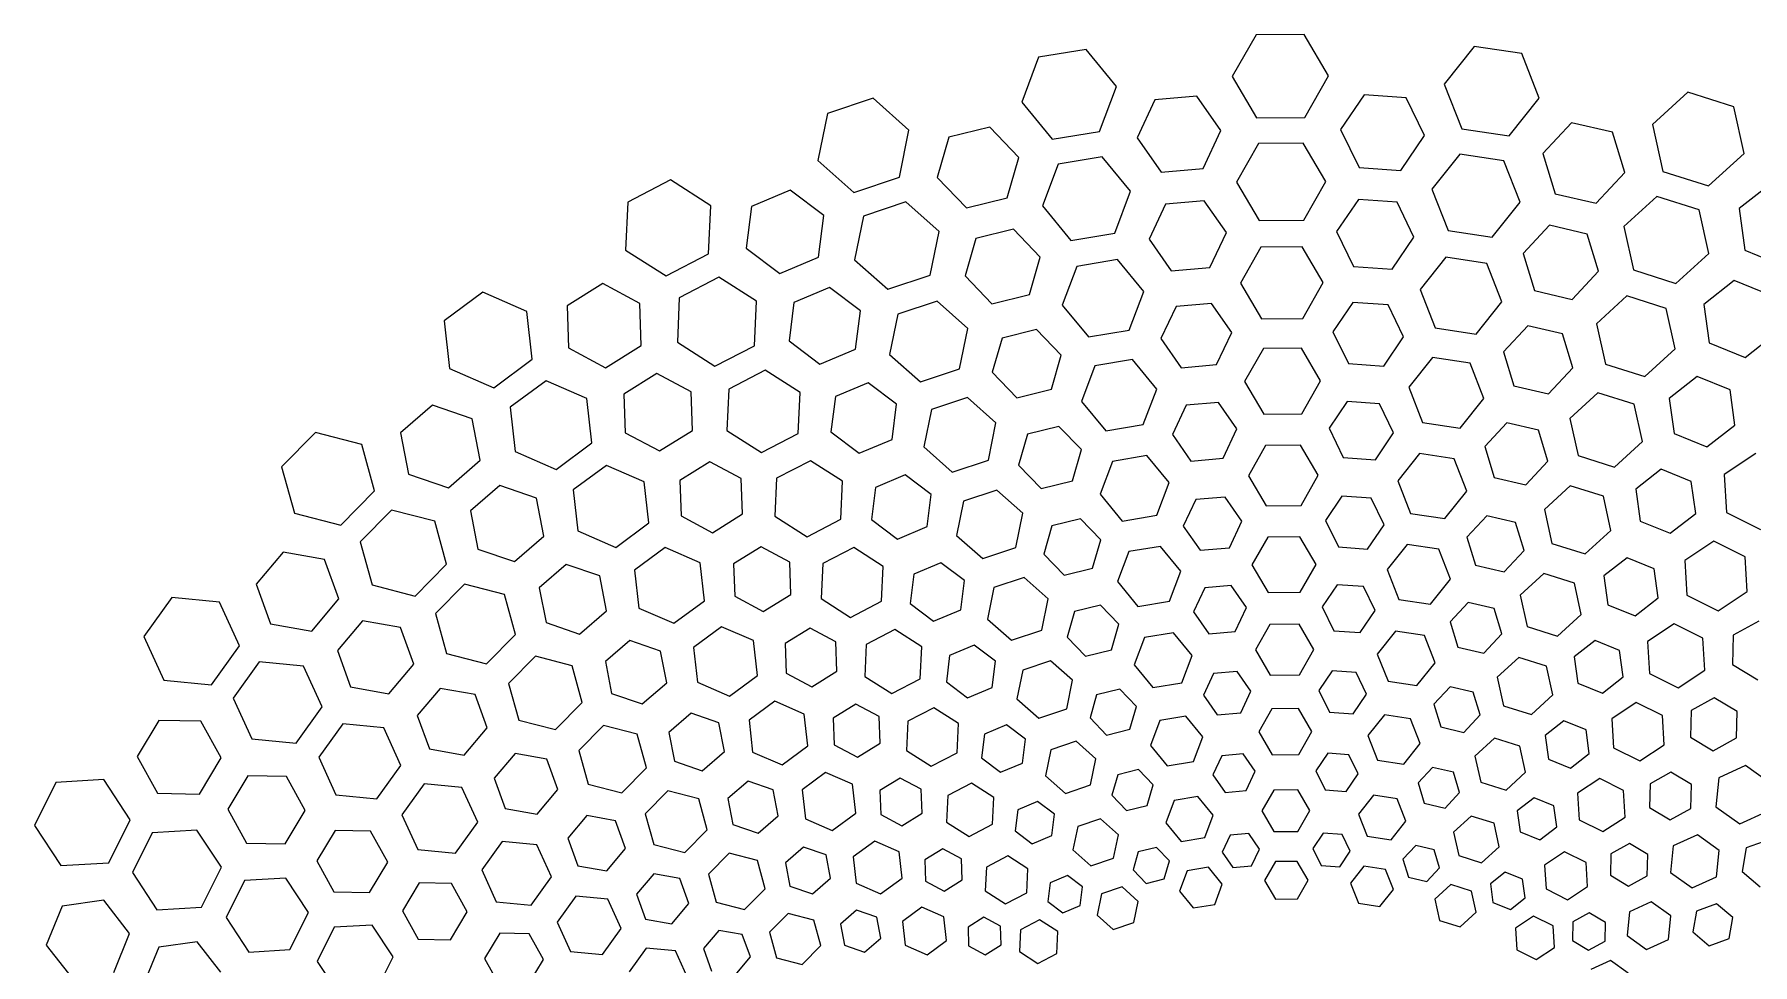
# Model space of a CAD drawing. Extents: x 6951 to 14367, y 6512 to 13929.
# Drawn here: x 7314 to 11890, y 11451 to 13929 of the extents above; entities that cross this region are included whole.
import ezdxf

# ---------------------------------------------------------------- set-up
doc = ezdxf.new("R2010")
doc.units = 0
doc.layers.get('0').update_dxf_attribs({"color": 1, "linetype": 'CONTINUOUS'})

msp = doc.modelspace()

# ---------------------------------------------------------------- linework, layer by layer
for p, q in [((10567.2, 13928.1), (10504.1, 13816.8)), ((10695.1, 13929), (10567.2, 13928.1)), ((10759.9, 13818.8), (10695.1, 13929)), ((9988.4, 13868.1), (9943.5, 13748.4)), ((10114.5, 13889), (9988.4, 13868.1)), ((10195.8, 13790.3), (10114.5, 13889)), ((11148.3, 13896.8), (11068.6, 13796.8)), ((11274.8, 13877.7), (11148.3, 13896.8)), ((11321.5, 13758.7), (11274.8, 13877.7)), ((10150.8, 13670.5), (10195.8, 13790.3)), ((10504.1, 13816.8), (10568.9, 13706.6)), ((10696.8, 13707.5), (10759.9, 13818.8)), ((11068.6, 13796.8), (11115.3, 13677.7)), ((11717.4, 13775), (11623, 13688.7)), ((11839.3, 13736.3), (11717.4, 13775)), ((9547.4, 13758.7), (9426.1, 13718.3)), ((9643.1, 13673.9), (9547.4, 13758.7)), ((9943.5, 13748.4), (10024.7, 13649.6)), ((10297.9, 13755.1), (10250.4, 13653.6)), ((10409.5, 13764.7), (10297.9, 13755.1)), ((10473.6, 13672.9), (10409.5, 13764.7)), ((10855.3, 13768.1), (10792.5, 13675.3)), ((10967, 13760.1), (10855.3, 13768.1)), ((11016, 13659.4), (10967, 13760.1)), ((11241.8, 13658.7), (11321.5, 13758.7)), ((11866.8, 13611.5), (11839.3, 13736.3)), ((9426.1, 13718.3), (9400.4, 13593)), ((9858.2, 13682.1), (9749.4, 13655.1)), ((9935.9, 13601.4), (9858.2, 13682.1)), ((10568.9, 13706.6), (10696.8, 13707.5)), ((11407.8, 13693.7), (11331.3, 13611.9)), ((11516.9, 13668.3), (11407.8, 13693.7)), ((11623, 13688.7), (11650.5, 13563.8)), ((9617.4, 13548.6), (9643.1, 13673.9)), ((9749.4, 13655.1), (9718.4, 13547.5)), ((10024.7, 13649.6), (10150.8, 13670.5)), ((10250.4, 13653.6), (10314.6, 13561.8)), ((10426.2, 13571.4), (10473.6, 13672.9)), ((10574, 13638.6), (10515.4, 13535.4)), ((10692.7, 13639.5), (10574, 13638.6)), ((10752.8, 13537.2), (10692.7, 13639.5)), ((10792.5, 13675.3), (10841.5, 13574.5)), ((10953.2, 13566.6), (11016, 13659.4)), ((11115.3, 13677.7), (11241.8, 13658.7)), ((11549.5, 13561.2), (11516.9, 13668.3)), ((9400.4, 13593), (9496.1, 13508.1)), ((9904.9, 13493.8), (9935.9, 13601.4)), ((10157.4, 13602.7), (10040.3, 13583.3)), ((10232.8, 13511), (10157.4, 13602.7)), ((11109.7, 13609.8), (11035.7, 13517)), ((11227.1, 13592.2), (11109.7, 13609.8)), ((11270.5, 13481.7), (11227.1, 13592.2)), ((11331.3, 13611.9), (11363.9, 13504.7)), ((11772.4, 13525.2), (11866.8, 13611.5)), ((9496.1, 13508.1), (9617.4, 13548.6)), ((9718.4, 13547.5), (9796.1, 13466.8)), ((10040.3, 13583.3), (9998.6, 13472.1)), ((10314.6, 13561.8), (10426.2, 13571.4)), ((10841.5, 13574.5), (10953.2, 13566.6)), ((11473, 13479.4), (11549.5, 13561.2)), ((11650.5, 13563.8), (11772.4, 13525.2)), ((9007.6, 13541.3), (8894.1, 13482.4)), ((9115.4, 13472.4), (9007.6, 13541.3)), ((9326.5, 13514.2), (9223.4, 13470.6)), ((9415.9, 13446.7), (9326.5, 13514.2)), ((10191.1, 13399.9), (10232.8, 13511)), ((10515.4, 13535.4), (10575.5, 13433)), ((10694.2, 13433.9), (10752.8, 13537.2)), ((11035.7, 13517), (11079.1, 13406.5)), ((11363.9, 13504.7), (11473, 13479.4)), ((11941.9, 13533.8), (11853.5, 13464.9)), ((8894.1, 13482.4), (8888.4, 13354.6)), ((9109.6, 13344.7), (9115.4, 13472.4)), ((9223.4, 13470.6), (9209.6, 13359.4)), ((9634.5, 13482.6), (9521.9, 13445.1)), ((9723.4, 13403.9), (9634.5, 13482.6)), ((9796.1, 13466.8), (9904.9, 13493.8)), ((9998.6, 13472.1), (10074, 13380.4)), ((10326.3, 13477.2), (10282.6, 13383.7)), ((10429.1, 13486), (10326.3, 13477.2)), ((10488.2, 13401.4), (10429.1, 13486)), ((10839.8, 13489.1), (10782, 13403.6)), ((10942.8, 13481.8), (10839.8, 13489.1)), ((10987.9, 13389), (10942.8, 13481.8)), ((11196.5, 13388.8), (11270.5, 13481.7)), ((11634.4, 13497.6), (11546.8, 13417.5)), ((11747.5, 13461.8), (11634.4, 13497.6)), ((11773.1, 13345.8), (11747.5, 13461.8)), ((11853.5, 13464.9), (11869, 13354)), ((9402.1, 13335.5), (9415.9, 13446.7)), ((9521.9, 13445.1), (9498.1, 13328.8)), ((9921.1, 13409.9), (9821, 13385)), ((9992.7, 13335.6), (9921.1, 13409.9)), ((10575.5, 13433), (10694.2, 13433.9)), ((11348.9, 13420.6), (11278.4, 13345.2)), ((11449.4, 13397.2), (11348.9, 13420.6)), ((11546.8, 13417.5), (11572.3, 13301.6)), ((9699.5, 13287.6), (9723.4, 13403.9)), ((9821, 13385), (9792.4, 13285.9)), ((10074, 13380.4), (10191.1, 13399.9)), ((10282.6, 13383.7), (10341.7, 13299.1)), ((10444.5, 13307.9), (10488.2, 13401.4)), ((10580.5, 13361.9), (10526.2, 13266.3)), ((10690.4, 13362.8), (10580.5, 13361.9)), ((10746, 13268), (10690.4, 13362.8)), ((10782, 13403.6), (10827.1, 13310.8)), ((10930.1, 13303.5), (10987.9, 13389)), ((11079.1, 13406.5), (11196.5, 13388.8)), ((11479.5, 13298.5), (11449.4, 13397.2)), ((8888.4, 13354.6), (8996.1, 13285.8)), ((8996.1, 13285.8), (9109.6, 13344.7)), ((9209.6, 13359.4), (9299, 13291.9)), ((9299, 13291.9), (9402.1, 13335.5)), ((9498.1, 13328.8), (9586.9, 13250)), ((9964.2, 13236.4), (9992.7, 13335.6)), ((10198.4, 13329), (10090, 13311)), ((10268.2, 13244.1), (10198.4, 13329)), ((11072.8, 13335.5), (11004.3, 13249.6)), ((11181.5, 13319.2), (11072.8, 13335.5)), ((11221.7, 13216.9), (11181.5, 13319.2)), ((11278.4, 13345.2), (11308.5, 13246.5)), ((11685.5, 13265.7), (11773.1, 13345.8)), ((11869, 13354), (11972.8, 13311.9)), ((9136.9, 13282.2), (9031.5, 13227.5)), ((9236.9, 13218.3), (9136.9, 13282.2)), ((9586.9, 13250), (9699.5, 13287.6)), ((9792.4, 13285.9), (9864, 13211.5)), ((10090, 13311), (10051.4, 13208.1)), ((10341.7, 13299.1), (10444.5, 13307.9)), ((10827.1, 13310.8), (10930.1, 13303.5)), ((11409, 13223.1), (11479.5, 13298.5)), ((11572.3, 13301.6), (11685.5, 13265.7)), ((11841, 13273.2), (11759.6, 13209.8)), ((11936.6, 13234.5), (11841, 13273.2)), ((8508.5, 13242.1), (8405.6, 13166.1)), ((8625.7, 13190.9), (8508.5, 13242.1)), ((8827.7, 13265.2), (8732.6, 13206)), ((8926.5, 13212.5), (8827.7, 13265.2)), ((9031.5, 13227.5), (9026.2, 13108.9)), ((9431.3, 13255.2), (9336.3, 13215)), ((9513.6, 13193), (9431.3, 13255.2)), ((9864, 13211.5), (9964.2, 13236.4)), ((10229.6, 13141.2), (10268.2, 13244.1)), ((10526.2, 13266.3), (10581.9, 13171.6)), ((10691.8, 13172.4), (10746, 13268)), ((11004.3, 13249.6), (11044.5, 13147.3)), ((11308.5, 13246.5), (11409, 13223.1)), ((11555, 13232.4), (11473.9, 13158.3)), ((11659.8, 13199.3), (11555, 13232.4)), ((8640, 13063.8), (8625.7, 13190.9)), ((8732.6, 13206), (8736.4, 13094)), ((8930.3, 13100.6), (8926.5, 13212.5)), ((9231.6, 13099.7), (9236.9, 13218.3)), ((9336.3, 13215), (9323.6, 13112.6)), ((9500.9, 13090.6), (9513.6, 13193)), ((9613.6, 13183.9), (9591.5, 13076.3)), ((9717.9, 13218.7), (9613.6, 13183.9)), ((9800.1, 13145.8), (9717.9, 13218.7)), ((10051.4, 13208.1), (10121.2, 13123.2)), ((10354.2, 13204.4), (10314.1, 13118.8)), ((10448.4, 13212.5), (10354.2, 13204.4)), ((10502.5, 13135), (10448.4, 13212.5)), ((10824.7, 13215.3), (10771.7, 13137)), ((10919, 13208.6), (10824.7, 13215.3)), ((10960.3, 13123.6), (10919, 13208.6)), ((11153.1, 13130.9), (11221.7, 13216.9)), ((11683.4, 13091.9), (11659.8, 13199.3)), ((11759.6, 13209.8), (11773.8, 13107.6)), ((8405.6, 13166.1), (8419.9, 13039)), ((9778, 13038.1), (9800.1, 13145.8)), ((9982.9, 13142.8), (9891.1, 13120)), ((10048.5, 13074.7), (9982.9, 13142.8)), ((10121.2, 13123.2), (10229.6, 13141.2)), ((10462.4, 13049.4), (10502.5, 13135)), ((10581.9, 13171.6), (10691.8, 13172.4)), ((10771.7, 13137), (10813.1, 13052)), ((11044.5, 13147.3), (11153.1, 13130.9)), ((11291.1, 13152.6), (11226.5, 13083.5)), ((11383.2, 13131.2), (11291.1, 13152.6)), ((11473.9, 13158.3), (11497.6, 13051)), ((8736.4, 13094), (8835.2, 13041.3)), ((8835.2, 13041.3), (8930.3, 13100.6)), ((9026.2, 13108.9), (9126.2, 13045)), ((9126.2, 13045), (9231.6, 13099.7)), ((9323.6, 13112.6), (9405.9, 13050.4)), ((9405.9, 13050.4), (9500.9, 13090.6)), ((9891.1, 13120), (9865, 13029.1)), ((10314.1, 13118.8), (10368.2, 13041.2)), ((10586.8, 13092.8), (10536.8, 13004.6)), ((10688.1, 13093.5), (10586.8, 13092.8)), ((10739.4, 13006.1), (10688.1, 13093.5)), ((10907.4, 13045.3), (10960.3, 13123.6)), ((11410.8, 13040.7), (11383.2, 13131.2)), ((11602.3, 13017.8), (11683.4, 13091.9)), ((11773.8, 13107.6), (11869.5, 13068.8)), ((11869.5, 13068.8), (11950.9, 13132.2)), ((8537.1, 12987.9), (8640, 13063.8)), ((9591.5, 13076.3), (9673.8, 13003.3)), ((10022.4, 12983.8), (10048.5, 13074.7)), ((10138.4, 13046.1), (10102.7, 12951.2)), ((10238.3, 13062.7), (10138.4, 13046.1)), ((10302.7, 12984.4), (10238.3, 13062.7)), ((10368.2, 13041.2), (10462.4, 13049.4)), ((10813.1, 13052), (10907.4, 13045.3)), ((11037, 13068.7), (10973.8, 12989.5)), ((11137.2, 13053.6), (11037, 13068.7)), ((11174.2, 12959.3), (11137.2, 13053.6)), ((11226.5, 13083.5), (11254.1, 12993)), ((11497.6, 13051), (11602.3, 13017.8)), ((8419.9, 13039), (8537.1, 12987.9)), ((8676.7, 13006.4), (8581.2, 12935.9)), ((8785.5, 12958.9), (8676.7, 13006.4)), ((8971.7, 13025.8), (8884.1, 12971.2)), ((9062.8, 12977.2), (8971.7, 13025.8)), ((9260.4, 13034.6), (9162.9, 12983.9)), ((9353.1, 12975.4), (9260.4, 13034.6)), ((9534.1, 13001), (9447, 12964.2)), ((9609.6, 12944), (9534.1, 13001)), ((9673.8, 13003.3), (9778, 13038.1)), ((9865, 13029.1), (9930.6, 12961)), ((10536.8, 13004.6), (10588.1, 12917.3)), ((10689.4, 12918), (10739.4, 13006.1)), ((11346.2, 12971.6), (11410.8, 13040.7)), ((11742, 13017.6), (11667.4, 12959.4)), ((11829.6, 12982), (11742, 13017.6)), ((8798.8, 12841), (8785.5, 12958.9)), ((8884.1, 12971.2), (8887.6, 12868.1)), ((9066.2, 12874.1), (9062.8, 12977.2)), ((9162.9, 12983.9), (9158, 12874.1)), ((9348.1, 12865.6), (9353.1, 12975.4)), ((9447, 12964.2), (9435.4, 12870.4)), ((9798.9, 12961.9), (9702.8, 12929.9)), ((9874.7, 12894.7), (9798.9, 12961.9)), ((9930.6, 12961), (10022.4, 12983.8)), ((10102.7, 12951.2), (10167.1, 12873)), ((10267.1, 12889.6), (10302.7, 12984.4)), ((10810.1, 12951.3), (10761.8, 12879.9)), ((10896.1, 12945.2), (10810.1, 12951.3)), ((10973.8, 12989.5), (11010.8, 12895.1)), ((11111, 12880), (11174.2, 12959.3)), ((11254.1, 12993), (11346.2, 12971.6)), ((11477.8, 12974.5), (11403, 12906.1)), ((11574.4, 12943.9), (11477.8, 12974.5)), ((11667.4, 12959.4), (11680.4, 12865.8)), ((11842.7, 12888.4), (11829.6, 12982)), ((8374, 12941.3), (8289.3, 12867.9)), ((8479.8, 12904.7), (8374, 12941.3)), ((8501.1, 12794.7), (8479.8, 12904.7)), ((8581.2, 12935.9), (8594.5, 12818)), ((9597.9, 12850.2), (9609.6, 12944)), ((9702.8, 12929.9), (9682.4, 12830.6)), ((10381, 12941.3), (10344.5, 12863.2)), ((10466.9, 12948.8), (10381, 12941.3)), ((10516.3, 12878.1), (10466.9, 12948.8)), ((10588.1, 12917.3), (10689.4, 12918)), ((10933.8, 12867.7), (10896.1, 12945.2)), ((11403, 12906.1), (11424.8, 12807.2)), ((11596.3, 12844.9), (11574.4, 12943.9)), ((8062.3, 12868.4), (7972.5, 12777.3)), ((8186.1, 12836.3), (8062.3, 12868.4)), ((8289.3, 12867.9), (8310.6, 12757.9)), ((8887.6, 12868.1), (8978.7, 12819.5)), ((8978.7, 12819.5), (9066.2, 12874.1)), ((9158, 12874.1), (9250.6, 12815)), ((9250.6, 12815), (9348.1, 12865.6)), ((9435.4, 12870.4), (9510.8, 12813.3)), ((9854.4, 12795.4), (9874.7, 12894.7)), ((9958.8, 12864.4), (9935, 12781.5)), ((10042.5, 12885.1), (9958.8, 12864.4)), ((10102.3, 12823), (10042.5, 12885.1)), ((10167.1, 12873), (10267.1, 12889.6)), ((10344.5, 12863.2), (10393.9, 12792.6)), ((10479.8, 12800), (10516.3, 12878.1)), ((10761.8, 12879.9), (10799.5, 12802.4)), ((10885.5, 12796.2), (10933.8, 12867.7)), ((11010.8, 12895.1), (11111, 12880)), ((11235.4, 12894.1), (11176.5, 12831.1)), ((11319.4, 12874.6), (11235.4, 12894.1)), ((11344.5, 12792.1), (11319.4, 12874.6)), ((11680.4, 12865.8), (11768.1, 12830.2)), ((11768.1, 12830.2), (11842.7, 12888.4)), ((8220.1, 12713), (8186.1, 12836.3)), ((8594.5, 12818), (8703.3, 12770.5)), ((8703.3, 12770.5), (8798.8, 12841)), ((9510.8, 12813.3), (9597.9, 12850.2)), ((9682.4, 12830.6), (9758.2, 12763.4)), ((10078.5, 12740.2), (10102.3, 12823)), ((10592.8, 12834.3), (10546.9, 12753.4)), ((10685.9, 12835), (10592.8, 12834.3)), ((10733, 12754.8), (10685.9, 12835)), ((11002.5, 12812.5), (10944.5, 12739.7)), ((11094.5, 12798.6), (11002.5, 12812.5)), ((11176.5, 12831.1), (11201.6, 12748.6)), ((11521.5, 12776.6), (11596.3, 12844.9)), ((11898.6, 12812.5), (11814, 12756.7)), ((7972.5, 12777.3), (8006.6, 12654.1)), ((8416.4, 12721.3), (8501.1, 12794.7)), ((8837.5, 12781.1), (8749, 12715.9)), ((8938.2, 12737.2), (8837.5, 12781.1)), ((9113, 12790.8), (9032.8, 12740.8)), ((9196.5, 12746.3), (9113, 12790.8)), ((9380.7, 12793.6), (9290.7, 12747)), ((9466, 12739.1), (9380.7, 12793.6)), ((9758.2, 12763.4), (9854.4, 12795.4)), ((9935, 12781.5), (9994.8, 12719.4)), ((10184.8, 12791.8), (10152.1, 12704.7)), ((10276.6, 12807), (10184.8, 12791.8)), ((10335.7, 12735.2), (10276.6, 12807)), ((10393.9, 12792.6), (10479.8, 12800)), ((10799.5, 12802.4), (10885.5, 12796.2)), ((11128.5, 12712), (11094.5, 12798.6)), ((11285.6, 12729.1), (11344.5, 12792.1)), ((11424.8, 12807.2), (11521.5, 12776.6)), ((11646.5, 12771), (11578.5, 12718)), ((11726.4, 12738.6), (11646.5, 12771)), ((8310.6, 12757.9), (8416.4, 12721.3)), ((8553.7, 12727.3), (8475.7, 12659.7)), ((8651.2, 12693.6), (8553.7, 12727.3)), ((8950.5, 12628), (8938.2, 12737.2)), ((9032.8, 12740.8), (9036, 12646.3)), ((9199.6, 12651.8), (9196.5, 12746.3)), ((9290.7, 12747), (9286.2, 12645.7)), ((9461.5, 12637.9), (9466, 12739.1)), ((9553.9, 12722.3), (9543.3, 12636.7)), ((9633.3, 12755.9), (9553.9, 12722.3)), ((9702.1, 12703.9), (9633.3, 12755.9)), ((9994.8, 12719.4), (10078.5, 12740.2)), ((10303, 12648.1), (10335.7, 12735.2)), ((10546.9, 12753.4), (10594.1, 12673.2)), ((10687.1, 12673.9), (10733, 12754.8)), ((10944.5, 12739.7), (10978.5, 12653.1)), ((11201.6, 12748.6), (11285.6, 12729.1)), ((11403.8, 12726.8), (11335.1, 12664)), ((11492.5, 12698.7), (11403.8, 12726.8)), ((11738.3, 12653.2), (11726.4, 12738.6)), ((11814, 12756.7), (11820, 12655.5)), ((8130.3, 12621.9), (8220.1, 12713)), ((8670.8, 12592.3), (8651.2, 12693.6)), ((8749, 12715.9), (8761.3, 12606.7)), ((9691.5, 12618.4), (9702.1, 12703.9)), ((9788.4, 12686), (9769.7, 12594.8)), ((9876.7, 12715.4), (9788.4, 12686)), ((9946.3, 12653.6), (9876.7, 12715.4)), ((10152.1, 12704.7), (10211.2, 12632.8)), ((10406.7, 12690), (10373.5, 12619.1)), ((10484.7, 12696.7), (10406.7, 12690)), ((10529.5, 12632.5), (10484.7, 12696.7)), ((10796.1, 12699), (10752.3, 12634.2)), ((10874.2, 12693.5), (10796.1, 12699)), ((10908.4, 12623.1), (10874.2, 12693.5)), ((11070.5, 12639.3), (11128.5, 12712)), ((11512.5, 12607.9), (11492.5, 12698.7)), ((11578.5, 12718), (11590.4, 12632.6)), ((8006.6, 12654.1), (8130.3, 12621.9)), ((8265.3, 12662), (8182, 12577.5)), ((8380.2, 12632.2), (8265.3, 12662)), ((8411.8, 12517.7), (8380.2, 12632.2)), ((8475.7, 12659.7), (8495.2, 12558.4)), ((9036, 12646.3), (9119.4, 12601.8)), ((9119.4, 12601.8), (9199.6, 12651.8)), ((9286.2, 12645.7), (9371.6, 12591.2)), ((9371.6, 12591.2), (9461.5, 12637.9)), ((9543.3, 12636.7), (9612.1, 12584.8)), ((9927.6, 12562.5), (9946.3, 12653.6)), ((10099.5, 12639), (10023.5, 12620.1)), ((10153.8, 12582.6), (10099.5, 12639)), ((10211.2, 12632.8), (10303, 12648.1)), ((10496.3, 12561.7), (10529.5, 12632.5)), ((10594.1, 12673.2), (10687.1, 12673.9)), ((10752.3, 12634.2), (10786.5, 12563.8)), ((10978.5, 12653.1), (11070.5, 12639.3)), ((11182.1, 12647.1), (11128.7, 12589.9)), ((11258.4, 12629.4), (11182.1, 12647.1)), ((11281.1, 12554.5), (11258.4, 12629.4)), ((11335.1, 12664), (11355.1, 12573.2)), ((11590.4, 12632.6), (11670.3, 12600.2)), ((11670.3, 12600.2), (11738.3, 12653.2)), ((11820, 12655.5), (11910.7, 12610.2)), ((8592.8, 12524.7), (8670.8, 12592.3)), ((8761.3, 12606.7), (8862.1, 12562.7)), ((8862.1, 12562.7), (8950.5, 12628)), ((9612.1, 12584.8), (9691.5, 12618.4)), ((9769.7, 12594.8), (9839.4, 12533.1)), ((10023.5, 12620.1), (10001.9, 12544.9)), ((10373.5, 12619.1), (10418.4, 12554.9)), ((10598.5, 12590.2), (10556.4, 12516)), ((10683.9, 12590.8), (10598.5, 12590.2)), ((10727.1, 12517.2), (10683.9, 12590.8)), ((10864.5, 12558.3), (10908.4, 12623.1)), ((11128.7, 12589.9), (11151.5, 12515)), ((11443.8, 12545.1), (11512.5, 12607.9)), ((7976.5, 12550.3), (7904.4, 12464.6)), ((8086.8, 12530.7), (7976.5, 12550.3)), ((8182, 12577.5), (8213.6, 12463)), ((8495.2, 12558.4), (8592.8, 12524.7)), ((8993.9, 12562), (8912.3, 12501.8)), ((9086.8, 12521.5), (8993.9, 12562)), ((9249.3, 12564.2), (9176.1, 12518.6)), ((9325.4, 12523.7), (9249.3, 12564.2)), ((9496, 12562.3), (9413.5, 12519.4)), ((9574.4, 12512.2), (9496, 12562.3)), ((9839.4, 12533.1), (9927.6, 12562.5)), ((10001.9, 12544.9), (10056.1, 12488.6)), ((10132.1, 12507.4), (10153.8, 12582.6)), ((10228.6, 12551.6), (10198.6, 12471.7)), ((10312.8, 12565.5), (10228.6, 12551.6)), ((10367, 12499.6), (10312.8, 12565.5)), ((10418.4, 12554.9), (10496.3, 12561.7)), ((10786.5, 12563.8), (10864.5, 12558.3)), ((10969.9, 12570.5), (10916.7, 12503.7)), ((11054.3, 12557.7), (10969.9, 12570.5)), ((11085.5, 12478.3), (11054.3, 12557.7)), ((11227.7, 12497.3), (11281.1, 12554.5)), ((11355.1, 12573.2), (11443.8, 12545.1)), ((11786.6, 12579.4), (11709, 12528.2)), ((11869.8, 12537.8), (11786.6, 12579.4)), ((11875.4, 12445), (11869.8, 12537.8)), ((8125, 12425.4), (8086.8, 12530.7)), ((8328.4, 12433.2), (8411.8, 12517.7)), ((8730, 12517.4), (8658.5, 12455.4)), ((8819.4, 12486.5), (8730, 12517.4)), ((8912.3, 12501.8), (8923.7, 12401.1)), ((9098.1, 12420.8), (9086.8, 12521.5)), ((9176.1, 12518.6), (9179, 12432.5)), ((9328.3, 12437.5), (9325.4, 12523.7)), ((9413.5, 12519.4), (9409.3, 12426.5)), ((9570.3, 12419.3), (9574.4, 12512.2)), ((9728.1, 12521.7), (9656, 12491.2)), ((9790.5, 12474.5), (9728.1, 12521.7)), ((10056.1, 12488.6), (10132.1, 12507.4)), ((10337, 12419.7), (10367, 12499.6)), ((10556.4, 12516), (10599.6, 12442.4)), ((10685, 12443), (10727.1, 12517.2)), ((10916.7, 12503.7), (10947.9, 12424.3)), ((11151.5, 12515), (11227.7, 12497.3)), ((11333.7, 12492.9), (11270.7, 12435.3)), ((11415.1, 12467.1), (11333.7, 12492.9)), ((11555.3, 12535.3), (11493.5, 12487.2)), ((11627.8, 12505.9), (11555.3, 12535.3)), ((11638.6, 12428.4), (11627.8, 12505.9)), ((11709, 12528.2), (11714.6, 12435.3)), ((7904.4, 12464.6), (7942.6, 12359.3)), ((8213.6, 12463), (8328.4, 12433.2)), ((8459.3, 12464.7), (8382.2, 12386.4)), ((8565.7, 12437), (8459.3, 12464.7)), ((8658.5, 12455.4), (8676.5, 12362.6)), ((8837.3, 12393.6), (8819.4, 12486.5)), ((9656, 12491.2), (9646.3, 12413.5)), ((9780.9, 12396.8), (9790.5, 12474.5)), ((9869.2, 12455.5), (9852.1, 12371.9)), ((9950.2, 12482.5), (9869.2, 12455.5)), ((10014.1, 12425.9), (9950.2, 12482.5)), ((10198.6, 12471.7), (10252.8, 12405.7)), ((10430.7, 12455), (10400.7, 12390.9)), ((10501.3, 12461.1), (10430.7, 12455)), ((10541.8, 12403), (10501.3, 12461.1)), ((10783.1, 12463.2), (10743.4, 12404.5)), ((10853.7, 12458.2), (10783.1, 12463.2)), ((10884.6, 12394.5), (10853.7, 12458.2)), ((11032.3, 12411.6), (11085.5, 12478.3)), ((11433.4, 12383.8), (11415.1, 12467.1)), ((11493.5, 12487.2), (11504.3, 12409.7)), ((7680, 12429.6), (7605.7, 12325.6)), ((7807.3, 12417.2), (7680, 12429.6)), ((7860.2, 12300.8), (7807.3, 12417.2)), ((8052.9, 12339.7), (8125, 12425.4)), ((8594.9, 12331.1), (8565.7, 12437)), ((8923.7, 12401.1), (9016.6, 12360.6)), ((9016.6, 12360.6), (9098.1, 12420.8)), ((9179, 12432.5), (9255.1, 12391.9)), ((9255.1, 12391.9), (9328.3, 12437.5)), ((9409.3, 12426.5), (9487.7, 12376.4)), ((9487.7, 12376.4), (9570.3, 12419.3)), ((9646.3, 12413.5), (9708.8, 12366.3)), ((9996.9, 12342.3), (10014.1, 12425.9)), ((10152.7, 12408.8), (10084, 12391.8)), ((10201.8, 12357.8), (10152.7, 12408.8)), ((10252.8, 12405.7), (10337, 12419.7)), ((10511.8, 12338.9), (10541.8, 12403)), ((10599.6, 12442.4), (10685, 12443)), ((10743.4, 12404.5), (10774.3, 12340.9)), ((10947.9, 12424.3), (11032.3, 12411.6)), ((11132.3, 12416.2), (11084, 12364.4)), ((11201.3, 12400.2), (11132.3, 12416.2)), ((11270.7, 12435.3), (11289.1, 12352)), ((11504.3, 12409.7), (11576.8, 12380.3)), ((11576.8, 12380.3), (11638.6, 12428.4)), ((11714.6, 12435.3), (11797.8, 12393.7)), ((11797.8, 12393.7), (11875.4, 12445)), ((7942.6, 12359.3), (8052.9, 12339.7)), ((8187.4, 12367.1), (8121, 12288.1)), ((8289.1, 12349.1), (8187.4, 12367.1)), ((8382.2, 12386.4), (8411.5, 12280.4)), ((8676.5, 12362.6), (8765.8, 12331.7)), ((8765.8, 12331.7), (8837.3, 12393.6)), ((9708.8, 12366.3), (9780.9, 12396.8)), ((9852.1, 12371.9), (9916, 12315.3)), ((10084, 12391.8), (10064.4, 12323.8)), ((10182.2, 12289.8), (10201.8, 12357.8)), ((10400.7, 12390.9), (10441.2, 12332.8)), ((10604, 12357.4), (10565.5, 12289.6)), ((10681.9, 12357.9), (10604, 12357.4)), ((10721.4, 12290.8), (10681.9, 12357.9)), ((10845, 12335.8), (10884.6, 12394.5)), ((11084, 12364.4), (11104.6, 12296.7)), ((11221.9, 12332.4), (11201.3, 12400.2)), ((11370.4, 12326.2), (11433.4, 12383.8)), ((11680.9, 12359.3), (11609.6, 12312.3)), ((11757.2, 12321.2), (11680.9, 12359.3)), ((11906.3, 12366.6), (11837.8, 12328.8)), ((7605.7, 12325.6), (7658.5, 12209.2)), ((8324.2, 12252.1), (8289.1, 12349.1)), ((8517.8, 12252.8), (8594.9, 12331.1)), ((8900.1, 12314.9), (8834.9, 12258.4)), ((8981.5, 12286.7), (8900.1, 12314.9)), ((9144, 12351.5), (9069.2, 12296.3)), ((9229.3, 12314.3), (9144, 12351.5)), ((9239.7, 12221.9), (9229.3, 12314.3)), ((9379.6, 12347.7), (9313.1, 12306.3)), ((9448.6, 12310.9), (9379.6, 12347.7)), ((9451.2, 12232.7), (9448.6, 12310.9)), ((9605.1, 12343.8), (9529.4, 12304.5)), ((9677, 12297.9), (9605.1, 12343.8)), ((9916, 12315.3), (9996.9, 12342.3)), ((10064.4, 12323.8), (10113.5, 12272.8)), ((10270.4, 12322.5), (10243, 12249.5)), ((10347.3, 12335.2), (10270.4, 12322.5)), ((10396.8, 12275), (10347.3, 12335.2)), ((10441.2, 12332.8), (10511.8, 12338.9)), ((10774.3, 12340.9), (10845, 12335.8)), ((10938.9, 12339.7), (10890.3, 12278.7)), ((11016, 12328), (10938.9, 12339.7)), ((11044.4, 12255.5), (11016, 12328)), ((11173.6, 12280.7), (11221.9, 12332.4)), ((11289.1, 12352), (11370.4, 12326.2)), ((11470, 12315.1), (11414.1, 12271.6)), ((11535.6, 12288.5), (11470, 12315.1)), ((11609.6, 12312.3), (11614.7, 12227.1)), ((11762.3, 12236), (11757.2, 12321.2)), ((11837.8, 12328.8), (11836.4, 12250.5)), ((7785.8, 12196.8), (7860.2, 12300.8)), ((8121, 12288.1), (8156.2, 12191.1)), ((8411.5, 12280.4), (8517.8, 12252.8)), ((8648.1, 12272.7), (8577, 12200.5)), ((8746.2, 12247.2), (8648.1, 12272.7)), ((8997.9, 12202), (8981.5, 12286.7)), ((9069.2, 12296.3), (9079.6, 12203.9)), ((9313.1, 12306.3), (9315.8, 12228.1)), ((9529.4, 12304.5), (9525.5, 12219.2)), ((9673.2, 12212.6), (9677, 12297.9)), ((9751.4, 12275.1), (9742.7, 12204.9)), ((9816.6, 12302.7), (9751.4, 12275.1)), ((9873.1, 12260), (9816.6, 12302.7)), ((10113.5, 12272.8), (10182.2, 12289.8)), ((10369.4, 12202.1), (10396.8, 12275)), ((10565.5, 12289.6), (10605, 12222.4)), ((10682.9, 12223), (10721.4, 12290.8)), ((10890.3, 12278.7), (10918.8, 12206.2)), ((11104.6, 12296.7), (11173.6, 12280.7)), ((11266.9, 12269.8), (11209.4, 12217.2)), ((11341.2, 12246.2), (11266.9, 12269.8)), ((11414.1, 12271.6), (11423.9, 12201.4)), ((11545.4, 12218.3), (11535.6, 12288.5)), ((7912.8, 12257.5), (7843.8, 12161)), ((8031, 12246), (7912.8, 12257.5)), ((8080.1, 12137.9), (8031, 12246)), ((8257.8, 12173.1), (8324.2, 12252.1)), ((8773.1, 12149.5), (8746.2, 12247.2)), ((8834.9, 12258.4), (8851.3, 12173.7)), ((9164.9, 12166.6), (9239.7, 12221.9)), ((9315.8, 12228.1), (9384.8, 12191.3)), ((9384.8, 12191.3), (9451.2, 12232.7)), ((9525.5, 12219.2), (9597.4, 12173.3)), ((9864.4, 12189.8), (9873.1, 12260)), ((9946.4, 12235.8), (9930.7, 12159.5)), ((10020.3, 12260.4), (9946.4, 12235.8)), ((10078.6, 12208.7), (10020.3, 12260.4)), ((10243, 12249.5), (10292.5, 12189.3)), ((10454, 12226.6), (10427.1, 12169)), ((10517.4, 12232), (10454, 12226.6)), ((10553.8, 12179.9), (10517.4, 12232)), ((10605, 12222.4), (10682.9, 12223)), ((10770.4, 12233.9), (10734.7, 12181.3)), ((10833.8, 12229.4), (10770.4, 12233.9)), ((10861.6, 12172.2), (10833.8, 12229.4)), ((10995.9, 12194.6), (11044.4, 12255.5)), ((11358, 12170.1), (11341.2, 12246.2)), ((11489.5, 12174.8), (11545.4, 12218.3)), ((11614.7, 12227.1), (11691.1, 12189)), ((11691.1, 12189), (11762.3, 12236)), ((11836.4, 12250.5), (11903.4, 12210.1)), ((7658.5, 12209.2), (7785.8, 12196.8)), ((8156.2, 12191.1), (8257.8, 12173.1)), ((8394.5, 12187.3), (8333.6, 12115)), ((8487.6, 12170.8), (8394.5, 12187.3)), ((8577, 12200.5), (8604, 12102.8)), ((8851.3, 12173.7), (8932.7, 12145.6)), ((8932.7, 12145.6), (8997.9, 12202)), ((9079.6, 12203.9), (9164.9, 12166.6)), ((9597.4, 12173.3), (9673.2, 12212.6)), ((9742.7, 12204.9), (9799.2, 12162.2)), ((9799.2, 12162.2), (9864.4, 12189.8)), ((10063, 12132.4), (10078.6, 12208.7)), ((10204.5, 12185.1), (10142.8, 12169.8)), ((10248.6, 12139.3), (10204.5, 12185.1)), ((10292.5, 12189.3), (10369.4, 12202.1)), ((10526.8, 12122.3), (10553.8, 12179.9)), ((10734.7, 12181.3), (10762.5, 12124.1)), ((10826, 12119.6), (10861.6, 12172.2)), ((10918.8, 12206.2), (10995.9, 12194.6)), ((11083.9, 12191.7), (11040.5, 12145.3)), ((11145.9, 12177.3), (11083.9, 12191.7)), ((11164.4, 12116.5), (11145.9, 12177.3)), ((11209.4, 12217.2), (11226.2, 12141.1)), ((11423.9, 12201.4), (11489.5, 12174.8)), ((7843.8, 12161), (7892.9, 12052.9)), ((8011, 12041.4), (8080.1, 12137.9)), ((8519.8, 12081.9), (8487.6, 12170.8)), ((8702, 12077.3), (8773.1, 12149.5)), ((9285.9, 12152.8), (9217.3, 12102.1)), ((9364.2, 12118.7), (9285.9, 12152.8)), ((9501.3, 12145.3), (9441.2, 12107.9)), ((9563.8, 12112), (9501.3, 12145.3)), ((9709.1, 12135.4), (9639.9, 12099.5)), ((9774.7, 12093.5), (9709.1, 12135.4)), ((9930.7, 12159.5), (9989, 12107.7)), ((9989, 12107.7), (10063, 12132.4)), ((10142.8, 12169.8), (10125.2, 12108.7)), ((10231, 12078.2), (10248.6, 12139.3)), ((10427.1, 12169), (10463.5, 12116.9)), ((10609.2, 12132.8), (10574.3, 12071.2)), ((10680, 12133.3), (10609.2, 12132.8)), ((10715.8, 12072.3), (10680, 12133.3)), ((11040.5, 12145.3), (11059, 12084.4)), ((11226.2, 12141.1), (11300.5, 12117.6)), ((11300.5, 12117.6), (11358, 12170.1)), ((11580, 12149.4), (11515, 12106.5)), ((11649.7, 12114.6), (11580, 12149.4)), ((11725.7, 12128.2), (11724.3, 12057.4)), ((11787.6, 12162.4), (11725.7, 12128.2)), ((11848.3, 12125.9), (11787.6, 12162.4)), ((11847, 12055.1), (11848.3, 12125.9)), ((7645.1, 12102), (7587.3, 12006.1)), ((7757.1, 12099.9), (7645.1, 12102)), ((7811.3, 12001.9), (7757.1, 12099.9)), ((8135.4, 12093), (8071.4, 12003.6)), ((8244.8, 12082.3), (8135.4, 12093)), ((8290.2, 11982.2), (8244.8, 12082.3)), ((8333.6, 12115), (8365.8, 12026.1)), ((8458.9, 12009.5), (8519.8, 12081.9)), ((8604, 12102.8), (8702, 12077.3)), ((8829.3, 12088.3), (8764, 12022.1)), ((8919.4, 12064.9), (8829.3, 12088.3)), ((9062.6, 12121.4), (9003.4, 12070.1)), ((9136.5, 12095.8), (9062.6, 12121.4)), ((9151.4, 12019), (9136.5, 12095.8)), ((9217.3, 12102.1), (9226.8, 12017.3)), ((9373.7, 12033.9), (9364.2, 12118.7)), ((9441.2, 12107.9), (9443.6, 12037.1)), ((9566.2, 12041.2), (9563.8, 12112)), ((9639.9, 12099.5), (9636.4, 12021.7)), ((9771.3, 12015.6), (9774.7, 12093.5)), ((9902.8, 12089.8), (9844.2, 12065.1)), ((9953.5, 12051.5), (9902.8, 12089.8)), ((10125.2, 12108.7), (10169.3, 12062.9)), ((10310.7, 12101.4), (10285.9, 12035.2)), ((10380.5, 12113), (10310.7, 12101.4)), ((10425.5, 12058.4), (10380.5, 12113)), ((10463.5, 12116.9), (10526.8, 12122.3)), ((10762.5, 12124.1), (10826, 12119.6)), ((10909, 12117), (10864.8, 12061.7)), ((10978.9, 12106.4), (10909, 12117)), ((11004.8, 12040.6), (10978.9, 12106.4)), ((11059, 12084.4), (11121, 12070.1)), ((11121, 12070.1), (11164.4, 12116.5)), ((11387, 12100.9), (11336.9, 12061.9)), ((11446, 12077.1), (11387, 12100.9)), ((11515, 12106.5), (11519.6, 12028.7)), ((11654.4, 12036.8), (11649.7, 12114.6)), ((7892.9, 12052.9), (8011, 12041.4)), ((8944.1, 11975.2), (8919.4, 12064.9)), ((9003.4, 12070.1), (9018.3, 11993.3)), ((9443.6, 12037.1), (9506.1, 12003.8)), ((9506.1, 12003.8), (9566.2, 12041.2)), ((9844.2, 12065.1), (9836.4, 12002)), ((9945.6, 11988.4), (9953.5, 12051.5)), ((10087.9, 12046.2), (10020.8, 12023.8)), ((10140.9, 11999.2), (10087.9, 12046.2)), ((10169.3, 12062.9), (10231, 12078.2)), ((10285.9, 12035.2), (10330.8, 11980.5)), ((10400.6, 11992.1), (10425.5, 12058.4)), ((10574.3, 12071.2), (10610.2, 12010.2)), ((10680.9, 12010.7), (10715.8, 12072.3)), ((10864.8, 12061.7), (10890.7, 11995.8)), ((10960.7, 11985.2), (11004.8, 12040.6)), ((11202.5, 12054.5), (11150.3, 12006.8)), ((11270, 12033.2), (11202.5, 12054.5)), ((11336.9, 12061.9), (11345.7, 11998.9)), ((11454.7, 12014.1), (11446, 12077.1)), ((11589.3, 11993.8), (11654.4, 12036.8)), ((11724.3, 12057.4), (11785, 12020.8)), ((11785, 12020.8), (11847, 12055.1)), ((7587.3, 12006.1), (7641.5, 11908)), ((7753.5, 11905.9), (7811.3, 12001.9)), ((8071.4, 12003.6), (8116.9, 11903.5)), ((8365.8, 12026.1), (8458.9, 12009.5)), ((8594.1, 12013.9), (8538.6, 11948)), ((8679, 11998.9), (8594.1, 12013.9)), ((8708.4, 11917.8), (8679, 11998.9)), ((8764, 12022.1), (8788.8, 11932.4)), ((9018.3, 11993.3), (9092.2, 11967.7)), ((9092.2, 11967.7), (9151.4, 12019)), ((9226.8, 12017.3), (9305, 11983.2)), ((9305, 11983.2), (9373.7, 12033.9)), ((9636.4, 12021.7), (9702.1, 11979.7)), ((9702.1, 11979.7), (9771.3, 12015.6)), ((9836.4, 12002), (9887.1, 11963.7)), ((10020.8, 12023.8), (10006.6, 11954.5)), ((10126.7, 11929.9), (10140.9, 11999.2)), ((10330.8, 11980.5), (10400.6, 11992.1)), ((10476.4, 12007.9), (10452.4, 11956.6)), ((10532.8, 12012.7), (10476.4, 12007.9)), ((10565.2, 11966.3), (10532.8, 12012.7)), ((10610.2, 12010.2), (10680.9, 12010.7)), ((10758.2, 12014.4), (10726.5, 11967.5)), ((10814.7, 12010.4), (10758.2, 12014.4)), ((10839.5, 11959.5), (10814.7, 12010.4)), ((10890.7, 11995.8), (10960.7, 11985.2)), ((11150.3, 12006.8), (11165.5, 11937.7)), ((11285.2, 11964.1), (11270, 12033.2)), ((11345.7, 11998.9), (11404.6, 11975)), ((11404.6, 11975), (11454.7, 12014.1)), ((11519.6, 12028.7), (11589.3, 11993.8)), ((7498.8, 11944.1), (7371.2, 11936.4)), ((7569.3, 11837.4), (7498.8, 11944.1)), ((7882.1, 11954.1), (7828.8, 11865.7)), ((7985.3, 11952.1), (7882.1, 11954.1)), ((8035.2, 11861.8), (7985.3, 11952.1)), ((8226.3, 11892.8), (8290.2, 11982.2)), ((8538.6, 11948), (8568, 11866.9)), ((8878.8, 11909), (8944.1, 11975.2)), ((9421.2, 11963.3), (9358.5, 11917)), ((9492.7, 11932.1), (9421.2, 11963.3)), ((9619.7, 11948.5), (9565.7, 11914.9)), ((9675.7, 11918.6), (9619.7, 11948.5)), ((9887.1, 11963.7), (9945.6, 11988.4)), ((10006.6, 11954.5), (10059.5, 11907.5)), ((10199, 11957.3), (10183.4, 11902.9)), ((10254, 11970.9), (10199, 11957.3)), ((10293.3, 11930.1), (10254, 11970.9)), ((10452.4, 11956.6), (10484.8, 11910.1)), ((10541.2, 11915), (10565.2, 11966.3)), ((10726.5, 11967.5), (10751.2, 11916.6)), ((10807.7, 11912.5), (10839.5, 11959.5)), ((11037.6, 11976.8), (10998.9, 11935.4)), ((11092.8, 11964), (11037.6, 11976.8)), ((11109.3, 11909.8), (11092.8, 11964)), ((11233, 11916.3), (11285.2, 11964.1)), ((11482.7, 11946.9), (11423.7, 11907.9)), ((11546, 11915.3), (11482.7, 11946.9)), ((11672.2, 11963.9), (11616.6, 11933.1)), ((11726.7, 11931.1), (11672.2, 11963.9)), ((11799.5, 11949.4), (11791.9, 11871.8)), ((11870.4, 11981.6), (11799.5, 11949.4)), ((11933.8, 11936.3), (11870.4, 11981.6)), ((7371.2, 11936.4), (7313.9, 11822.1)), ((7641.5, 11908), (7753.5, 11905.9)), ((8116.9, 11903.5), (8226.3, 11892.8)), ((8351.9, 11932.9), (8292.9, 11850.4)), ((8452.7, 11923), (8351.9, 11932.9)), ((8494.6, 11830.8), (8452.7, 11923)), ((8652.9, 11851.8), (8708.4, 11917.8)), ((8788.8, 11932.4), (8878.8, 11909)), ((9000.6, 11914.2), (8940.7, 11853.4)), ((9083.2, 11892.8), (9000.6, 11914.2)), ((9214.5, 11940.5), (9161, 11894.1)), ((9281.4, 11917.4), (9214.5, 11940.5)), ((9294.8, 11847.9), (9281.4, 11917.4)), ((9358.5, 11917), (9367.3, 11839.5)), ((9501.4, 11854.7), (9492.7, 11932.1)), ((9565.7, 11914.9), (9567.8, 11851.4)), ((9677.9, 11855.1), (9675.7, 11918.6)), ((9746.6, 11901.8), (9743.4, 11831.1)), ((9809.4, 11934.4), (9746.6, 11901.8)), ((9869, 11896.3), (9809.4, 11934.4)), ((10059.5, 11907.5), (10126.7, 11929.9)), ((10183.4, 11902.9), (10222.7, 11862.1)), ((10277.6, 11875.7), (10293.3, 11930.1)), ((10412.6, 11899.1), (10349.6, 11888.6)), ((10453.1, 11849.7), (10412.6, 11899.1)), ((10484.8, 11910.1), (10541.2, 11915)), ((10614.3, 11916.5), (10582.8, 11860.9)), ((10678.2, 11917), (10614.3, 11916.5)), ((10710.5, 11861.9), (10678.2, 11917)), ((10751.2, 11916.6), (10807.7, 11912.5)), ((10880.1, 11902.6), (10840.3, 11852.6)), ((10943.3, 11893.1), (10880.1, 11902.6)), ((10998.9, 11935.4), (11015.4, 11881.2)), ((11070.6, 11868.4), (11109.3, 11909.8)), ((11165.5, 11937.7), (11233, 11916.3)), ((11423.7, 11907.9), (11427.9, 11837.3)), ((11550.3, 11844.6), (11546, 11915.3)), ((11616.6, 11933.1), (11615.4, 11869.6)), ((11725.5, 11867.5), (11726.7, 11931.1)), ((7828.8, 11865.7), (7878.7, 11775.3)), ((7981.9, 11773.4), (8035.2, 11861.8)), ((8568, 11866.9), (8652.9, 11851.8)), ((8940.7, 11853.4), (8963.4, 11771.2)), ((9105.9, 11810.5), (9083.2, 11892.8)), ((9161, 11894.1), (9174.4, 11824.6)), ((9438.7, 11808.4), (9501.4, 11854.7)), ((9567.8, 11851.4), (9623.9, 11821.5)), ((9623.9, 11821.5), (9677.9, 11855.1)), ((9865.8, 11825.6), (9869, 11896.3)), ((9933, 11864), (9926.1, 11807.8)), ((9985.2, 11886), (9933, 11864)), ((10030.4, 11851.9), (9985.2, 11886)), ((10023.4, 11795.7), (10030.4, 11851.9)), ((10222.7, 11862.1), (10277.6, 11875.7)), ((10349.6, 11888.6), (10327.1, 11828.8)), ((10582.8, 11860.9), (10615.1, 11805.8)), ((10679, 11806.3), (10710.5, 11861.9)), ((10840.3, 11852.6), (10863.6, 11793.2)), ((10966.6, 11833.6), (10943.3, 11893.1)), ((11015.4, 11881.2), (11070.6, 11868.4)), ((11307.7, 11895.9), (11263, 11861.1)), ((11263, 11861.1), (11270.8, 11805)), ((11360.2, 11874.7), (11307.7, 11895.9)), ((11368, 11818.6), (11360.2, 11874.7)), ((11615.4, 11869.6), (11669.9, 11836.8)), ((11669.9, 11836.8), (11725.5, 11867.5)), ((11791.9, 11871.8), (11855.3, 11826.5)), ((11855.3, 11826.5), (11926.2, 11858.7)), ((7313.9, 11822.1), (7384.4, 11715.3)), ((7512.1, 11723), (7569.3, 11837.4)), ((7746.5, 11810), (7628, 11802.9)), ((7811.9, 11710.9), (7746.5, 11810)), ((8114.7, 11808.9), (8065.9, 11727.9)), ((8209.2, 11807.1), (8114.7, 11808.9)), ((8255, 11724.3), (8209.2, 11807.1)), ((8292.9, 11850.4), (8334.8, 11758.2)), ((8435.7, 11748.3), (8494.6, 11830.8)), ((8784.9, 11848.3), (8734.5, 11788.4)), ((8861.9, 11834.6), (8784.9, 11848.3)), ((8888.6, 11761), (8861.9, 11834.6)), ((9046, 11749.7), (9105.9, 11810.5)), ((9174.4, 11824.6), (9241.3, 11801.5)), ((9241.3, 11801.5), (9294.8, 11847.9)), ((9367.3, 11839.5), (9438.7, 11808.4)), ((9743.4, 11831.1), (9803, 11793)), ((9803, 11793), (9865.8, 11825.6)), ((9926.1, 11807.8), (9971.3, 11773.6)), ((10092.4, 11819.7), (10079.6, 11757.1)), ((10153, 11839.9), (10092.4, 11819.7)), ((10200.8, 11797.5), (10153, 11839.9)), ((10327.1, 11828.8), (10367.7, 11779.5)), ((10430.7, 11789.9), (10453.1, 11849.7)), ((10615.1, 11805.8), (10679, 11806.3)), ((10926.8, 11783.7), (10966.6, 11833.6)), ((11140.5, 11847.3), (11093.4, 11804.2)), ((11201.4, 11828), (11140.5, 11847.3)), ((11215.2, 11765.6), (11201.4, 11828)), ((11323.3, 11783.7), (11368, 11818.6)), ((11427.9, 11837.3), (11491.2, 11805.6)), ((11491.2, 11805.6), (11550.3, 11844.6)), ((7628, 11802.9), (7574.9, 11696.7)), ((7878.7, 11775.3), (7981.9, 11773.4)), ((8559.7, 11779.1), (8505.6, 11703.5)), ((8652.3, 11770.1), (8559.7, 11779.1)), ((8690.8, 11685.4), (8652.3, 11770.1)), ((8734.5, 11788.4), (8761.2, 11714.8)), ((8838.2, 11701.1), (8888.6, 11761)), ((8963.4, 11771.2), (9046, 11749.7)), ((9362.1, 11764.7), (9314.1, 11723)), ((9422.2, 11743.9), (9362.1, 11764.7)), ((9551.7, 11780.4), (9494.8, 11738.4)), ((9616.6, 11752.1), (9551.7, 11780.4)), ((9733, 11760.1), (9684.9, 11730.2)), ((9782.9, 11733.5), (9733, 11760.1)), ((9971.3, 11773.6), (10023.4, 11795.7)), ((10188, 11734.9), (10200.8, 11797.5)), ((10302, 11763.5), (10253.5, 11751.5)), ((10336.6, 11727.6), (10302, 11763.5)), ((10367.7, 11779.5), (10430.7, 11789.9)), ((10498, 11796.1), (10476.8, 11750.9)), ((10547.8, 11800.4), (10498, 11796.1)), ((10576.3, 11759.4), (10547.8, 11800.4)), ((10746.4, 11801.9), (10718.5, 11760.5)), ((10718.5, 11760.5), (10740.3, 11715.6)), ((10796.3, 11798.3), (10746.4, 11801.9)), ((10818.1, 11753.4), (10796.3, 11798.3)), ((10863.6, 11793.2), (10926.8, 11783.7)), ((10992.7, 11768.7), (10958.6, 11732.2)), ((11041.4, 11757.4), (10992.7, 11768.7)), ((11093.4, 11804.2), (11107.1, 11741.8)), ((11168, 11722.5), (11215.2, 11765.6)), ((11270.8, 11805), (11323.3, 11783.7)), ((11561.8, 11773.8), (11512.2, 11746.4)), ((11610.3, 11744.6), (11561.8, 11773.8)), ((11678.2, 11767.5), (11671.3, 11697.1)), ((11742.6, 11796.8), (11678.2, 11767.5)), ((11800.2, 11755.6), (11742.6, 11796.8)), ((11872.7, 11762.2), (11861.6, 11699.7)), ((11932.5, 11783.9), (11872.7, 11762.2)), ((7384.4, 11715.3), (7512.1, 11723)), ((8065.9, 11727.9), (8111.6, 11645.1)), ((8206.2, 11643.4), (8255, 11724.3)), ((8334.8, 11758.2), (8435.7, 11748.3)), ((8761.2, 11714.8), (8838.2, 11701.1)), ((9163.9, 11748.2), (9109.2, 11692.7)), ((9239.3, 11728.6), (9163.9, 11748.2)), ((9260, 11653.5), (9239.3, 11728.6)), ((9314.1, 11723), (9326.2, 11660.6)), ((9434.3, 11681.5), (9422.2, 11743.9)), ((9494.8, 11738.4), (9502.7, 11668)), ((9624.5, 11681.8), (9616.6, 11752.1)), ((9684.9, 11730.2), (9686.8, 11673.6)), ((9784.8, 11676.9), (9782.9, 11733.5)), ((9906, 11740.8), (9849.3, 11711.4)), ((9959.8, 11706.4), (9906, 11740.8)), ((10079.6, 11757.1), (10127.4, 11714.7)), ((10127.4, 11714.7), (10188, 11734.9)), ((10253.5, 11751.5), (10239.7, 11703.5)), ((10322.8, 11679.6), (10336.6, 11727.6)), ((10476.8, 11750.9), (10505.4, 11709.9)), ((10505.4, 11709.9), (10555.2, 11714.2)), ((10555.2, 11714.2), (10576.3, 11759.4)), ((10618.8, 11726.1), (10590.2, 11675.8)), ((10676.6, 11726.5), (10618.8, 11726.1)), ((10705.9, 11676.7), (10676.6, 11726.5)), ((10740.3, 11715.6), (10790.1, 11712.1)), ((10790.1, 11712.1), (10818.1, 11753.4)), ((10958.6, 11732.2), (10973.2, 11684.5)), ((11055.9, 11709.6), (11041.4, 11757.4)), ((11107.1, 11741.8), (11168, 11722.5)), ((11389.1, 11751.9), (11335.8, 11716.7)), ((11335.8, 11716.7), (11339.6, 11653)), ((11446.2, 11723.3), (11389.1, 11751.9)), ((11450, 11659.6), (11446.2, 11723.3)), ((11512.2, 11746.4), (11511.1, 11689.8)), ((11609.2, 11688), (11610.3, 11744.6)), ((11793.3, 11685.2), (11800.2, 11755.6)), ((7574.9, 11696.7), (7640.3, 11597.6)), ((7758.8, 11604.7), (7811.9, 11710.9)), ((7873.5, 11675.1), (7824.4, 11576.8)), ((7983.3, 11681.7), (7873.5, 11675.1)), ((8043.8, 11590), (7983.3, 11681.7)), ((8339, 11668.9), (8294.5, 11595)), ((8425.2, 11667.2), (8339, 11668.9)), ((8505.6, 11703.5), (8544, 11618.7)), ((8636.6, 11609.7), (8690.8, 11685.4)), ((8963.2, 11693.4), (8917.6, 11639.2)), ((9032.9, 11681), (8963.2, 11693.4)), ((9057, 11614.4), (9032.9, 11681)), ((9109.2, 11692.7), (9129.9, 11617.5)), ((9386.3, 11639.8), (9434.3, 11681.5)), ((9567.6, 11639.7), (9624.5, 11681.8)), ((9686.8, 11673.6), (9736.8, 11646.9)), ((9736.8, 11646.9), (9784.8, 11676.9)), ((9849.3, 11711.4), (9846.4, 11647.6)), ((9956.9, 11642.6), (9959.8, 11706.4)), ((10019, 11669.3), (10012.9, 11619.7)), ((10065, 11688.7), (10019, 11669.3)), ((10104.9, 11658.6), (10065, 11688.7)), ((10239.7, 11703.5), (10274.4, 11667.6)), ((10274.4, 11667.6), (10322.8, 11679.6)), ((10383.7, 11701.3), (10363.4, 11647.1)), ((10440.8, 11710.8), (10383.7, 11701.3)), ((10477.5, 11666.1), (10440.8, 11710.8)), ((10590.2, 11675.8), (10619.5, 11626)), ((10677.3, 11626.4), (10705.9, 11676.7)), ((10854.8, 11713.9), (10818.7, 11668.6)), ((10818.7, 11668.6), (10839.8, 11614.8)), ((10911.9, 11705.2), (10854.8, 11713.9)), ((10933.1, 11651.4), (10911.9, 11705.2)), ((10973.2, 11684.5), (11021.8, 11673.2)), ((11021.8, 11673.2), (11055.9, 11709.6)), ((11230.8, 11697.4), (11191.4, 11666.7)), ((11277.1, 11678.7), (11230.8, 11697.4)), ((11284, 11629.2), (11277.1, 11678.7)), ((11511.1, 11689.8), (11559.6, 11660.6)), ((11559.6, 11660.6), (11609.2, 11688)), ((11671.3, 11697.1), (11728.9, 11655.9)), ((11728.9, 11655.9), (11793.3, 11685.2)), ((11861.6, 11699.7), (11910.2, 11658.7)), ((7498.8, 11622.8), (7387.9, 11607.4)), ((7567.7, 11534.5), (7498.8, 11622.8)), ((8111.6, 11645.1), (8206.2, 11643.4)), ((8466.9, 11591.8), (8425.2, 11667.2)), ((8756.1, 11634), (8706.4, 11564.5)), ((8841, 11625.7), (8756.1, 11634)), ((8876.3, 11548), (8841, 11625.7)), ((8917.6, 11639.2), (8941.7, 11572.6)), ((9205.3, 11597.9), (9260, 11653.5)), ((9326.2, 11660.6), (9386.3, 11639.8)), ((9502.7, 11668), (9567.6, 11639.7)), ((9846.4, 11647.6), (9900.2, 11613.2)), ((9900.2, 11613.2), (9956.9, 11642.6)), ((10098.7, 11609.1), (10104.9, 11658.6)), ((10155.5, 11640), (10143.9, 11583.4)), ((10210.4, 11658.3), (10155.5, 11640)), ((10253.6, 11619.9), (10210.4, 11658.3)), ((10363.4, 11647.1), (10400.1, 11602.5)), ((10457.2, 11612), (10477.5, 11666.1)), ((10619.5, 11626), (10677.3, 11626.4)), ((10897, 11606.2), (10933.1, 11651.4)), ((11085.9, 11664.8), (11043.3, 11625.8)), ((11043.3, 11625.8), (11055.7, 11569.4)), ((11141.1, 11647.4), (11085.9, 11664.8)), ((11153.5, 11590.9), (11141.1, 11647.4)), ((11191.4, 11666.7), (11198.3, 11617.3)), ((11244.6, 11598.5), (11284, 11629.2)), ((11339.6, 11653), (11396.7, 11624.4)), ((11396.7, 11624.4), (11450, 11659.6)), ((7387.9, 11607.4), (7345.8, 11503.6)), ((7640.3, 11597.6), (7758.8, 11604.7)), ((7824.4, 11576.8), (7884.9, 11485.1)), ((7994.6, 11491.7), (8043.8, 11590)), ((8294.5, 11595), (8336.2, 11519.5)), ((8422.4, 11517.9), (8466.9, 11591.8)), ((8544, 11618.7), (8636.6, 11609.7)), ((9011.5, 11560.2), (9057, 11614.4)), ((9129.9, 11617.5), (9205.3, 11597.9)), ((9321.4, 11588), (9271.7, 11537.6)), ((9389.9, 11570.2), (9321.4, 11588)), ((9503.5, 11596.3), (9460.7, 11559.2)), ((9557.1, 11577.8), (9503.5, 11596.3)), ((9567.8, 11522.2), (9557.1, 11577.8)), ((9677.4, 11604.3), (9626, 11566.4)), ((9736, 11578.8), (9677.4, 11604.3)), ((9743.1, 11515.3), (9736, 11578.8)), ((9842.7, 11577.7), (9800.3, 11551.3)), ((9886.7, 11554.2), (9842.7, 11577.7)), ((10012.9, 11619.7), (10052.7, 11589.6)), ((10052.7, 11589.6), (10098.7, 11609.1)), ((10143.9, 11583.4), (10187.2, 11545)), ((10242, 11563.3), (10253.6, 11619.9)), ((10400.1, 11602.5), (10457.2, 11612)), ((10839.8, 11614.8), (10897, 11606.2)), ((11110.8, 11551.9), (11153.5, 11590.9)), ((11198.3, 11617.3), (11244.6, 11598.5)), ((11306.6, 11580.3), (11258.3, 11548.4)), ((11358.3, 11554.4), (11306.6, 11580.3)), ((11454.8, 11589.8), (11411.1, 11565.6)), ((11497.5, 11564), (11454.8, 11589.8)), ((11561.5, 11592.4), (11555.3, 11528.8)), ((11619.6, 11618.8), (11561.5, 11592.4)), ((11671.6, 11581.7), (11619.6, 11618.8)), ((11665.4, 11518.1), (11671.6, 11581.7)), ((11740.4, 11594.2), (11730.5, 11538.4)), ((11793.6, 11613.5), (11740.4, 11594.2)), ((11837, 11577), (11793.6, 11613.5)), ((11827.1, 11521.2), (11837, 11577)), ((7525.6, 11430.7), (7567.7, 11534.5)), ((8112.4, 11550.9), (8067.1, 11460.2)), ((8213.6, 11556.9), (8112.4, 11550.9)), ((8269.4, 11472.4), (8213.6, 11556.9)), ((8553.3, 11535), (8512.9, 11468)), ((8631.6, 11533.6), (8553.3, 11535)), ((8669.4, 11465.1), (8631.6, 11533.6)), ((8706.4, 11564.5), (8741.7, 11486.8)), ((8826.6, 11478.6), (8876.3, 11548)), ((8941.7, 11572.6), (9011.5, 11560.2)), ((9136.6, 11542.8), (9095.6, 11494.2)), ((9199.2, 11531.7), (9136.6, 11542.8)), ((9220.8, 11471.9), (9199.2, 11531.7)), ((9271.7, 11537.6), (9290.5, 11469.3)), ((9408.7, 11502), (9389.9, 11570.2)), ((9460.7, 11559.2), (9471.5, 11503.6)), ((9626, 11566.4), (9633.2, 11502.9)), ((9800.3, 11551.3), (9802, 11501.4)), ((9888.4, 11504.3), (9886.7, 11554.2)), ((9939.7, 11543.8), (9937.1, 11486)), ((9991, 11570.4), (9939.7, 11543.8)), ((10039.7, 11539.3), (9991, 11570.4)), ((10037.1, 11481.5), (10039.7, 11539.3)), ((10187.2, 11545), (10242, 11563.3)), ((11055.7, 11569.4), (11110.8, 11551.9)), ((11258.3, 11548.4), (11261.8, 11490.7)), ((11361.8, 11496.7), (11358.3, 11554.4)), ((11411.1, 11565.6), (11410.1, 11515.7)), ((11496.6, 11514.1), (11497.5, 11564)), ((11730.5, 11538.4), (11773.8, 11501.9)), ((7345.8, 11503.6), (7414.6, 11415.2)), ((7645.1, 11498.3), (7606.3, 11402.7)), ((7747.3, 11512.6), (7645.1, 11498.3)), ((7810.8, 11431.2), (7747.3, 11512.6)), ((7884.9, 11485.1), (7994.6, 11491.7)), ((8336.2, 11519.5), (8422.4, 11517.9)), ((8741.7, 11486.8), (8826.6, 11478.6)), ((8943.3, 11495.5), (8898, 11432.1)), ((9020.9, 11487.9), (8943.3, 11495.5)), ((9053.1, 11417), (9020.9, 11487.9)), ((9095.6, 11494.2), (9117.3, 11434.4)), ((9359, 11451.5), (9408.7, 11502)), ((9471.5, 11503.6), (9525, 11485.1)), ((9525, 11485.1), (9567.8, 11522.2)), ((9633.2, 11502.9), (9691.7, 11477.3)), ((9691.7, 11477.3), (9743.1, 11515.3)), ((9802, 11501.4), (9846, 11477.9)), ((9846, 11477.9), (9888.4, 11504.3)), ((9937.1, 11486), (9985.8, 11454.9)), ((11261.8, 11490.7), (11313.5, 11464.8)), ((11313.5, 11464.8), (11361.8, 11496.7)), ((11410.1, 11515.7), (11452.9, 11489.9)), ((11452.9, 11489.9), (11496.6, 11514.1)), ((11555.3, 11528.8), (11607.2, 11491.7)), ((11607.2, 11491.7), (11665.4, 11518.1)), ((11773.8, 11501.9), (11827.1, 11521.2)), ((8067.1, 11460.2), (8122.9, 11375.7)), ((8224.1, 11381.7), (8269.4, 11472.4)), ((8512.9, 11468), (8550.8, 11399.5)), ((8629, 11398.1), (8669.4, 11465.1)), ((9179.9, 11423.3), (9220.8, 11471.9)), ((9290.5, 11469.3), (9359, 11451.5)), ((9985.8, 11454.9), (10037.1, 11481.5)), ((11511.3, 11462.2), (11458.7, 11438.3)), ((11558.4, 11428.6), (11511.3, 11462.2))]:
    msp.add_line(p, q)

doc.saveas('drawing.dxf')
